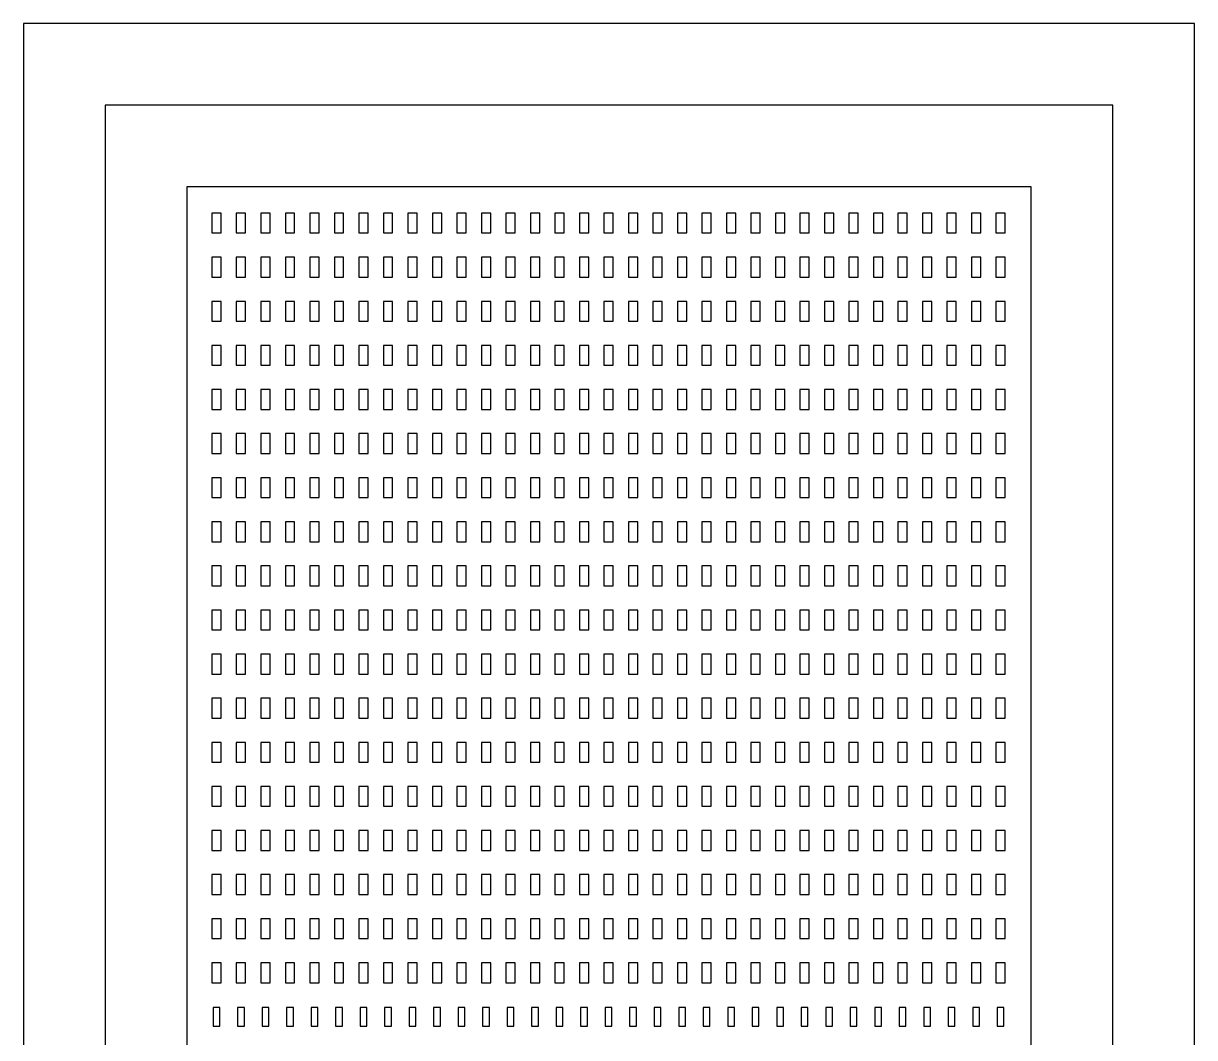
# Model space of a CAD drawing. Extents: x -3500 to 3500, y -1450 to 1450.
# Drawn here: x 709.94 to 731.45, y 292.86 to 311.49 of the extents above; entities that cross this region are included whole.
import ezdxf

# ---------------------------------------------------------------- set-up
doc = ezdxf.new("R2010")
doc.units = 0

msp = doc.modelspace()

# ---------------------------------------------------------------- linework, layer by layer
at = {"layer": 'HBSiProtectLayer'}
msp.add_lwpolyline([(722.379, 280), (729.947, 290), (729.947, 309.987), (711.439, 309.987), (711.439, 290), (719.007, 280)], close=True, dxfattribs=at)
at = {"layer": 'HoleLayer'}
for points in [[(713.57, 307.6377), (713.57, 308.0023), (713.399, 308.0023), (713.399, 307.6377)], [(714.02, 307.6377), (714.02, 308.0023), (713.849, 308.0023), (713.849, 307.6377)], [(714.47, 307.6377), (714.47, 308.0023), (714.299, 308.0023), (714.299, 307.6377)], [(714.92, 307.6377), (714.92, 308.0023), (714.749, 308.0023), (714.749, 307.6377)], [(715.37, 307.6377), (715.37, 308.0023), (715.199, 308.0023), (715.199, 307.6377)], [(715.82, 307.6377), (715.82, 308.0023), (715.649, 308.0023), (715.649, 307.6377)], [(716.27, 307.6377), (716.27, 308.0023), (716.099, 308.0023), (716.099, 307.6377)], [(716.72, 307.6377), (716.72, 308.0023), (716.549, 308.0023), (716.549, 307.6377)], [(717.17, 307.6377), (717.17, 308.0023), (716.999, 308.0023), (716.999, 307.6377)], [(717.62, 307.6377), (717.62, 308.0023), (717.449, 308.0023), (717.449, 307.6377)], [(718.07, 307.6377), (718.07, 308.0023), (717.899, 308.0023), (717.899, 307.6377)], [(718.52, 307.6377), (718.52, 308.0023), (718.349, 308.0023), (718.349, 307.6377)], [(718.97, 307.6377), (718.97, 308.0023), (718.799, 308.0023), (718.799, 307.6377)], [(719.42, 307.6377), (719.42, 308.0023), (719.249, 308.0023), (719.249, 307.6377)], [(719.87, 307.6377), (719.87, 308.0023), (719.699, 308.0023), (719.699, 307.6377)], [(720.32, 307.6377), (720.32, 308.0023), (720.149, 308.0023), (720.149, 307.6377)], [(720.77, 307.6377), (720.77, 308.0023), (720.599, 308.0023), (720.599, 307.6377)], [(721.22, 307.6377), (721.22, 308.0023), (721.049, 308.0023), (721.049, 307.6377)], [(721.67, 307.6377), (721.67, 308.0023), (721.499, 308.0023), (721.499, 307.6377)], [(722.12, 307.6377), (722.12, 308.0023), (721.949, 308.0023), (721.949, 307.6377)], [(722.57, 307.6377), (722.57, 308.0023), (722.399, 308.0023), (722.399, 307.6377)], [(723.02, 307.6377), (723.02, 308.0023), (722.849, 308.0023), (722.849, 307.6377)], [(723.47, 307.6377), (723.47, 308.0023), (723.299, 308.0023), (723.299, 307.6377)], [(723.92, 307.6377), (723.92, 308.0023), (723.749, 308.0023), (723.749, 307.6377)], [(724.37, 307.6377), (724.37, 308.0023), (724.199, 308.0023), (724.199, 307.6377)], [(724.82, 307.6377), (724.82, 308.0023), (724.649, 308.0023), (724.649, 307.6377)], [(725.27, 307.6377), (725.27, 308.0023), (725.099, 308.0023), (725.099, 307.6377)], [(725.72, 307.6377), (725.72, 308.0023), (725.549, 308.0023), (725.549, 307.6377)], [(726.17, 307.6377), (726.17, 308.0023), (725.999, 308.0023), (725.999, 307.6377)], [(726.62, 307.6377), (726.62, 308.0023), (726.449, 308.0023), (726.449, 307.6377)], [(727.07, 307.6377), (727.07, 308.0023), (726.899, 308.0023), (726.899, 307.6377)], [(727.52, 307.6377), (727.52, 308.0023), (727.349, 308.0023), (727.349, 307.6377)], [(727.97, 307.6377), (727.97, 308.0023), (727.799, 308.0023), (727.799, 307.6377)], [(713.57, 306.8277), (713.57, 307.1923), (713.399, 307.1923), (713.399, 306.8277)], [(714.02, 306.8277), (714.02, 307.1923), (713.849, 307.1923), (713.849, 306.8277)], [(714.47, 306.8277), (714.47, 307.1923), (714.299, 307.1923), (714.299, 306.8277)], [(714.92, 306.8277), (714.92, 307.1923), (714.749, 307.1923), (714.749, 306.8277)], [(715.37, 306.8277), (715.37, 307.1923), (715.199, 307.1923), (715.199, 306.8277)], [(715.82, 306.8277), (715.82, 307.1923), (715.649, 307.1923), (715.649, 306.8277)], [(716.27, 306.8277), (716.27, 307.1923), (716.099, 307.1923), (716.099, 306.8277)], [(716.72, 306.8277), (716.72, 307.1923), (716.549, 307.1923), (716.549, 306.8277)], [(717.17, 306.8277), (717.17, 307.1923), (716.999, 307.1923), (716.999, 306.8277)], [(717.62, 306.8277), (717.62, 307.1923), (717.449, 307.1923), (717.449, 306.8277)], [(718.07, 306.8277), (718.07, 307.1923), (717.899, 307.1923), (717.899, 306.8277)], [(718.52, 306.8277), (718.52, 307.1923), (718.349, 307.1923), (718.349, 306.8277)], [(718.97, 306.8277), (718.97, 307.1923), (718.799, 307.1923), (718.799, 306.8277)], [(719.42, 306.8277), (719.42, 307.1923), (719.249, 307.1923), (719.249, 306.8277)], [(719.87, 306.8277), (719.87, 307.1923), (719.699, 307.1923), (719.699, 306.8277)], [(720.32, 306.8277), (720.32, 307.1923), (720.149, 307.1923), (720.149, 306.8277)], [(720.77, 306.8277), (720.77, 307.1923), (720.599, 307.1923), (720.599, 306.8277)], [(721.22, 306.8277), (721.22, 307.1923), (721.049, 307.1923), (721.049, 306.8277)], [(721.67, 306.8277), (721.67, 307.1923), (721.499, 307.1923), (721.499, 306.8277)], [(722.12, 306.8277), (722.12, 307.1923), (721.949, 307.1923), (721.949, 306.8277)], [(722.57, 306.8277), (722.57, 307.1923), (722.399, 307.1923), (722.399, 306.8277)], [(723.02, 306.8277), (723.02, 307.1923), (722.849, 307.1923), (722.849, 306.8277)], [(723.47, 306.8277), (723.47, 307.1923), (723.299, 307.1923), (723.299, 306.8277)], [(723.92, 306.8277), (723.92, 307.1923), (723.749, 307.1923), (723.749, 306.8277)], [(724.37, 306.8277), (724.37, 307.1923), (724.199, 307.1923), (724.199, 306.8277)], [(724.82, 306.8277), (724.82, 307.1923), (724.649, 307.1923), (724.649, 306.8277)], [(725.27, 306.8277), (725.27, 307.1923), (725.099, 307.1923), (725.099, 306.8277)], [(725.72, 306.8277), (725.72, 307.1923), (725.549, 307.1923), (725.549, 306.8277)], [(726.17, 306.8277), (726.17, 307.1923), (725.999, 307.1923), (725.999, 306.8277)], [(726.62, 306.8277), (726.62, 307.1923), (726.449, 307.1923), (726.449, 306.8277)], [(727.07, 306.8277), (727.07, 307.1923), (726.899, 307.1923), (726.899, 306.8277)], [(727.52, 306.8277), (727.52, 307.1923), (727.349, 307.1923), (727.349, 306.8277)], [(727.97, 306.8277), (727.97, 307.1923), (727.799, 307.1923), (727.799, 306.8277)], [(713.57, 306.0177), (713.57, 306.3822), (713.399, 306.3822), (713.399, 306.0177)], [(714.02, 306.0177), (714.02, 306.3822), (713.849, 306.3822), (713.849, 306.0177)], [(714.47, 306.0177), (714.47, 306.3822), (714.299, 306.3822), (714.299, 306.0177)], [(714.92, 306.0177), (714.92, 306.3822), (714.749, 306.3822), (714.749, 306.0177)], [(715.37, 306.0177), (715.37, 306.3822), (715.199, 306.3822), (715.199, 306.0177)], [(715.82, 306.0177), (715.82, 306.3822), (715.649, 306.3822), (715.649, 306.0177)], [(716.27, 306.0177), (716.27, 306.3822), (716.099, 306.3822), (716.099, 306.0177)], [(716.72, 306.0177), (716.72, 306.3822), (716.549, 306.3822), (716.549, 306.0177)], [(717.17, 306.0177), (717.17, 306.3822), (716.999, 306.3822), (716.999, 306.0177)], [(717.62, 306.0177), (717.62, 306.3822), (717.449, 306.3822), (717.449, 306.0177)], [(718.07, 306.0177), (718.07, 306.3822), (717.899, 306.3822), (717.899, 306.0177)], [(718.52, 306.0177), (718.52, 306.3822), (718.349, 306.3822), (718.349, 306.0177)], [(718.97, 306.0177), (718.97, 306.3822), (718.799, 306.3822), (718.799, 306.0177)], [(719.42, 306.0177), (719.42, 306.3822), (719.249, 306.3822), (719.249, 306.0177)], [(719.87, 306.0177), (719.87, 306.3822), (719.699, 306.3822), (719.699, 306.0177)], [(720.32, 306.0177), (720.32, 306.3822), (720.149, 306.3822), (720.149, 306.0177)], [(720.77, 306.0177), (720.77, 306.3822), (720.599, 306.3822), (720.599, 306.0177)], [(721.22, 306.0177), (721.22, 306.3822), (721.049, 306.3822), (721.049, 306.0177)], [(721.67, 306.0177), (721.67, 306.3822), (721.499, 306.3822), (721.499, 306.0177)], [(722.12, 306.0177), (722.12, 306.3822), (721.949, 306.3822), (721.949, 306.0177)], [(722.57, 306.0177), (722.57, 306.3822), (722.399, 306.3822), (722.399, 306.0177)], [(723.02, 306.0177), (723.02, 306.3822), (722.849, 306.3822), (722.849, 306.0177)], [(723.47, 306.0177), (723.47, 306.3822), (723.299, 306.3822), (723.299, 306.0177)], [(723.92, 306.0177), (723.92, 306.3822), (723.749, 306.3822), (723.749, 306.0177)], [(724.37, 306.0177), (724.37, 306.3822), (724.199, 306.3822), (724.199, 306.0177)], [(724.82, 306.0177), (724.82, 306.3822), (724.649, 306.3822), (724.649, 306.0177)], [(725.27, 306.0177), (725.27, 306.3822), (725.099, 306.3822), (725.099, 306.0177)], [(725.72, 306.0177), (725.72, 306.3822), (725.549, 306.3822), (725.549, 306.0177)], [(726.17, 306.0177), (726.17, 306.3822), (725.999, 306.3822), (725.999, 306.0177)], [(726.62, 306.0177), (726.62, 306.3822), (726.449, 306.3822), (726.449, 306.0177)], [(727.07, 306.0177), (727.07, 306.3822), (726.899, 306.3822), (726.899, 306.0177)], [(727.52, 306.0177), (727.52, 306.3822), (727.349, 306.3822), (727.349, 306.0177)], [(727.97, 306.0177), (727.97, 306.3822), (727.799, 306.3822), (727.799, 306.0177)], [(713.57, 305.2077), (713.57, 305.5722), (713.399, 305.5722), (713.399, 305.2077)], [(714.02, 305.2077), (714.02, 305.5722), (713.849, 305.5722), (713.849, 305.2077)], [(714.47, 305.2077), (714.47, 305.5722), (714.299, 305.5722), (714.299, 305.2077)], [(714.92, 305.2077), (714.92, 305.5722), (714.749, 305.5722), (714.749, 305.2077)], [(715.37, 305.2077), (715.37, 305.5722), (715.199, 305.5722), (715.199, 305.2077)], [(715.82, 305.2077), (715.82, 305.5722), (715.649, 305.5722), (715.649, 305.2077)], [(716.27, 305.2077), (716.27, 305.5722), (716.099, 305.5722), (716.099, 305.2077)], [(716.72, 305.2077), (716.72, 305.5722), (716.549, 305.5722), (716.549, 305.2077)], [(717.17, 305.2077), (717.17, 305.5722), (716.999, 305.5722), (716.999, 305.2077)], [(717.62, 305.2077), (717.62, 305.5722), (717.449, 305.5722), (717.449, 305.2077)], [(718.07, 305.2077), (718.07, 305.5722), (717.899, 305.5722), (717.899, 305.2077)], [(718.52, 305.2077), (718.52, 305.5722), (718.349, 305.5722), (718.349, 305.2077)], [(718.97, 305.2077), (718.97, 305.5722), (718.799, 305.5722), (718.799, 305.2077)], [(719.42, 305.2077), (719.42, 305.5722), (719.249, 305.5722), (719.249, 305.2077)], [(719.87, 305.2077), (719.87, 305.5722), (719.699, 305.5722), (719.699, 305.2077)], [(720.32, 305.2077), (720.32, 305.5722), (720.149, 305.5722), (720.149, 305.2077)], [(720.77, 305.2077), (720.77, 305.5722), (720.599, 305.5722), (720.599, 305.2077)], [(721.22, 305.2077), (721.22, 305.5722), (721.049, 305.5722), (721.049, 305.2077)], [(721.67, 305.2077), (721.67, 305.5722), (721.499, 305.5722), (721.499, 305.2077)], [(722.12, 305.2077), (722.12, 305.5722), (721.949, 305.5722), (721.949, 305.2077)], [(722.57, 305.2077), (722.57, 305.5722), (722.399, 305.5722), (722.399, 305.2077)], [(723.02, 305.2077), (723.02, 305.5722), (722.849, 305.5722), (722.849, 305.2077)], [(723.47, 305.2077), (723.47, 305.5722), (723.299, 305.5722), (723.299, 305.2077)], [(723.92, 305.2077), (723.92, 305.5722), (723.749, 305.5722), (723.749, 305.2077)], [(724.37, 305.2077), (724.37, 305.5722), (724.199, 305.5722), (724.199, 305.2077)], [(724.82, 305.2077), (724.82, 305.5722), (724.649, 305.5722), (724.649, 305.2077)], [(725.27, 305.2077), (725.27, 305.5722), (725.099, 305.5722), (725.099, 305.2077)], [(725.72, 305.2077), (725.72, 305.5722), (725.549, 305.5722), (725.549, 305.2077)], [(726.17, 305.2077), (726.17, 305.5722), (725.999, 305.5722), (725.999, 305.2077)], [(726.62, 305.2077), (726.62, 305.5722), (726.449, 305.5722), (726.449, 305.2077)], [(727.07, 305.2077), (727.07, 305.5722), (726.899, 305.5722), (726.899, 305.2077)], [(727.52, 305.2077), (727.52, 305.5722), (727.349, 305.5722), (727.349, 305.2077)], [(727.97, 305.2077), (727.97, 305.5722), (727.799, 305.5722), (727.799, 305.2077)], [(713.57, 304.3977), (713.57, 304.7622), (713.399, 304.7622), (713.399, 304.3977)], [(714.02, 304.3977), (714.02, 304.7622), (713.849, 304.7622), (713.849, 304.3977)], [(714.47, 304.3977), (714.47, 304.7622), (714.299, 304.7622), (714.299, 304.3977)], [(714.92, 304.3977), (714.92, 304.7622), (714.749, 304.7622), (714.749, 304.3977)], [(715.37, 304.3977), (715.37, 304.7622), (715.199, 304.7622), (715.199, 304.3977)], [(715.82, 304.3977), (715.82, 304.7622), (715.649, 304.7622), (715.649, 304.3977)], [(716.27, 304.3977), (716.27, 304.7622), (716.099, 304.7622), (716.099, 304.3977)], [(716.72, 304.3977), (716.72, 304.7622), (716.549, 304.7622), (716.549, 304.3977)], [(717.17, 304.3977), (717.17, 304.7622), (716.999, 304.7622), (716.999, 304.3977)], [(717.62, 304.3977), (717.62, 304.7622), (717.449, 304.7622), (717.449, 304.3977)], [(718.07, 304.3977), (718.07, 304.7622), (717.899, 304.7622), (717.899, 304.3977)], [(718.52, 304.3977), (718.52, 304.7622), (718.349, 304.7622), (718.349, 304.3977)], [(718.97, 304.3977), (718.97, 304.7622), (718.799, 304.7622), (718.799, 304.3977)], [(719.42, 304.3977), (719.42, 304.7622), (719.249, 304.7622), (719.249, 304.3977)], [(719.87, 304.3977), (719.87, 304.7622), (719.699, 304.7622), (719.699, 304.3977)], [(720.32, 304.3977), (720.32, 304.7622), (720.149, 304.7622), (720.149, 304.3977)], [(720.77, 304.3977), (720.77, 304.7622), (720.599, 304.7622), (720.599, 304.3977)], [(721.22, 304.3977), (721.22, 304.7622), (721.049, 304.7622), (721.049, 304.3977)], [(721.67, 304.3977), (721.67, 304.7622), (721.499, 304.7622), (721.499, 304.3977)], [(722.12, 304.3977), (722.12, 304.7622), (721.949, 304.7622), (721.949, 304.3977)], [(722.57, 304.3977), (722.57, 304.7622), (722.399, 304.7622), (722.399, 304.3977)], [(723.02, 304.3977), (723.02, 304.7622), (722.849, 304.7622), (722.849, 304.3977)], [(723.47, 304.3977), (723.47, 304.7622), (723.299, 304.7622), (723.299, 304.3977)], [(723.92, 304.3977), (723.92, 304.7622), (723.749, 304.7622), (723.749, 304.3977)], [(724.37, 304.3977), (724.37, 304.7622), (724.199, 304.7622), (724.199, 304.3977)], [(724.82, 304.3977), (724.82, 304.7622), (724.649, 304.7622), (724.649, 304.3977)], [(725.27, 304.3977), (725.27, 304.7622), (725.099, 304.7622), (725.099, 304.3977)], [(725.72, 304.3977), (725.72, 304.7622), (725.549, 304.7622), (725.549, 304.3977)], [(726.17, 304.3977), (726.17, 304.7622), (725.999, 304.7622), (725.999, 304.3977)], [(726.62, 304.3977), (726.62, 304.7622), (726.449, 304.7622), (726.449, 304.3977)], [(727.07, 304.3977), (727.07, 304.7622), (726.899, 304.7622), (726.899, 304.3977)], [(727.52, 304.3977), (727.52, 304.7622), (727.349, 304.7622), (727.349, 304.3977)], [(727.97, 304.3977), (727.97, 304.7622), (727.799, 304.7622), (727.799, 304.3977)], [(713.57, 303.5877), (713.57, 303.9522), (713.399, 303.9522), (713.399, 303.5877)], [(714.02, 303.5877), (714.02, 303.9522), (713.849, 303.9522), (713.849, 303.5877)], [(714.47, 303.5877), (714.47, 303.9522), (714.299, 303.9522), (714.299, 303.5877)], [(714.92, 303.5877), (714.92, 303.9522), (714.749, 303.9522), (714.749, 303.5877)], [(715.37, 303.5877), (715.37, 303.9522), (715.199, 303.9522), (715.199, 303.5877)], [(715.82, 303.5877), (715.82, 303.9522), (715.649, 303.9522), (715.649, 303.5877)], [(716.27, 303.5877), (716.27, 303.9522), (716.099, 303.9522), (716.099, 303.5877)], [(716.72, 303.5877), (716.72, 303.9522), (716.549, 303.9522), (716.549, 303.5877)], [(717.17, 303.5877), (717.17, 303.9522), (716.999, 303.9522), (716.999, 303.5877)], [(717.62, 303.5877), (717.62, 303.9522), (717.449, 303.9522), (717.449, 303.5877)], [(718.07, 303.5877), (718.07, 303.9522), (717.899, 303.9522), (717.899, 303.5877)], [(718.52, 303.5877), (718.52, 303.9522), (718.349, 303.9522), (718.349, 303.5877)], [(718.97, 303.5877), (718.97, 303.9522), (718.799, 303.9522), (718.799, 303.5877)], [(719.42, 303.5877), (719.42, 303.9522), (719.249, 303.9522), (719.249, 303.5877)], [(719.87, 303.5877), (719.87, 303.9522), (719.699, 303.9522), (719.699, 303.5877)], [(720.32, 303.5877), (720.32, 303.9522), (720.149, 303.9522), (720.149, 303.5877)], [(720.77, 303.5877), (720.77, 303.9522), (720.599, 303.9522), (720.599, 303.5877)], [(721.22, 303.5877), (721.22, 303.9522), (721.049, 303.9522), (721.049, 303.5877)], [(721.67, 303.5877), (721.67, 303.9522), (721.499, 303.9522), (721.499, 303.5877)], [(722.12, 303.5877), (722.12, 303.9522), (721.949, 303.9522), (721.949, 303.5877)], [(722.57, 303.5877), (722.57, 303.9522), (722.399, 303.9522), (722.399, 303.5877)], [(723.02, 303.5877), (723.02, 303.9522), (722.849, 303.9522), (722.849, 303.5877)], [(723.47, 303.5877), (723.47, 303.9522), (723.299, 303.9522), (723.299, 303.5877)], [(723.92, 303.5877), (723.92, 303.9522), (723.749, 303.9522), (723.749, 303.5877)], [(724.37, 303.5877), (724.37, 303.9522), (724.199, 303.9522), (724.199, 303.5877)], [(724.82, 303.5877), (724.82, 303.9522), (724.649, 303.9522), (724.649, 303.5877)], [(725.27, 303.5877), (725.27, 303.9522), (725.099, 303.9522), (725.099, 303.5877)], [(725.72, 303.5877), (725.72, 303.9522), (725.549, 303.9522), (725.549, 303.5877)], [(726.17, 303.5877), (726.17, 303.9522), (725.999, 303.9522), (725.999, 303.5877)], [(726.62, 303.5877), (726.62, 303.9522), (726.449, 303.9522), (726.449, 303.5877)], [(727.07, 303.5877), (727.07, 303.9522), (726.899, 303.9522), (726.899, 303.5877)], [(727.52, 303.5877), (727.52, 303.9522), (727.349, 303.9522), (727.349, 303.5877)], [(727.97, 303.5877), (727.97, 303.9522), (727.799, 303.9522), (727.799, 303.5877)], [(713.57, 302.7777), (713.57, 303.1422), (713.399, 303.1422), (713.399, 302.7777)], [(714.02, 302.7777), (714.02, 303.1422), (713.849, 303.1422), (713.849, 302.7777)], [(714.47, 302.7777), (714.47, 303.1422), (714.299, 303.1422), (714.299, 302.7777)], [(714.92, 302.7777), (714.92, 303.1422), (714.749, 303.1422), (714.749, 302.7777)], [(715.37, 302.7777), (715.37, 303.1422), (715.199, 303.1422), (715.199, 302.7777)], [(715.82, 302.7777), (715.82, 303.1422), (715.649, 303.1422), (715.649, 302.7777)], [(716.27, 302.7777), (716.27, 303.1422), (716.099, 303.1422), (716.099, 302.7777)], [(716.72, 302.7777), (716.72, 303.1422), (716.549, 303.1422), (716.549, 302.7777)], [(717.17, 302.7777), (717.17, 303.1422), (716.999, 303.1422), (716.999, 302.7777)], [(717.62, 302.7777), (717.62, 303.1422), (717.449, 303.1422), (717.449, 302.7777)], [(718.07, 302.7777), (718.07, 303.1422), (717.899, 303.1422), (717.899, 302.7777)], [(718.52, 302.7777), (718.52, 303.1422), (718.349, 303.1422), (718.349, 302.7777)], [(718.97, 302.7777), (718.97, 303.1422), (718.799, 303.1422), (718.799, 302.7777)], [(719.42, 302.7777), (719.42, 303.1422), (719.249, 303.1422), (719.249, 302.7777)], [(719.87, 302.7777), (719.87, 303.1422), (719.699, 303.1422), (719.699, 302.7777)], [(720.32, 302.7777), (720.32, 303.1422), (720.149, 303.1422), (720.149, 302.7777)], [(720.77, 302.7777), (720.77, 303.1422), (720.599, 303.1422), (720.599, 302.7777)], [(721.22, 302.7777), (721.22, 303.1422), (721.049, 303.1422), (721.049, 302.7777)], [(721.67, 302.7777), (721.67, 303.1422), (721.499, 303.1422), (721.499, 302.7777)], [(722.12, 302.7777), (722.12, 303.1422), (721.949, 303.1422), (721.949, 302.7777)], [(722.57, 302.7777), (722.57, 303.1422), (722.399, 303.1422), (722.399, 302.7777)], [(723.02, 302.7777), (723.02, 303.1422), (722.849, 303.1422), (722.849, 302.7777)], [(723.47, 302.7777), (723.47, 303.1422), (723.299, 303.1422), (723.299, 302.7777)], [(723.92, 302.7777), (723.92, 303.1422), (723.749, 303.1422), (723.749, 302.7777)], [(724.37, 302.7777), (724.37, 303.1422), (724.199, 303.1422), (724.199, 302.7777)], [(724.82, 302.7777), (724.82, 303.1422), (724.649, 303.1422), (724.649, 302.7777)], [(725.27, 302.7777), (725.27, 303.1422), (725.099, 303.1422), (725.099, 302.7777)], [(725.72, 302.7777), (725.72, 303.1422), (725.549, 303.1422), (725.549, 302.7777)], [(726.17, 302.7777), (726.17, 303.1422), (725.999, 303.1422), (725.999, 302.7777)], [(726.62, 302.7777), (726.62, 303.1422), (726.449, 303.1422), (726.449, 302.7777)], [(727.07, 302.7777), (727.07, 303.1422), (726.899, 303.1422), (726.899, 302.7777)], [(727.52, 302.7777), (727.52, 303.1422), (727.349, 303.1422), (727.349, 302.7777)], [(727.97, 302.7777), (727.97, 303.1422), (727.799, 303.1422), (727.799, 302.7777)], [(713.57, 301.9677), (713.57, 302.3322), (713.399, 302.3322), (713.399, 301.9677)], [(714.02, 301.9677), (714.02, 302.3322), (713.849, 302.3322), (713.849, 301.9677)], [(714.47, 301.9677), (714.47, 302.3322), (714.299, 302.3322), (714.299, 301.9677)], [(714.92, 301.9677), (714.92, 302.3322), (714.749, 302.3322), (714.749, 301.9677)], [(715.37, 301.9677), (715.37, 302.3322), (715.199, 302.3322), (715.199, 301.9677)], [(715.82, 301.9677), (715.82, 302.3322), (715.649, 302.3322), (715.649, 301.9677)], [(716.27, 301.9677), (716.27, 302.3322), (716.099, 302.3322), (716.099, 301.9677)], [(716.72, 301.9677), (716.72, 302.3322), (716.549, 302.3322), (716.549, 301.9677)], [(717.17, 301.9677), (717.17, 302.3322), (716.999, 302.3322), (716.999, 301.9677)], [(717.62, 301.9677), (717.62, 302.3322), (717.449, 302.3322), (717.449, 301.9677)], [(718.07, 301.9677), (718.07, 302.3322), (717.899, 302.3322), (717.899, 301.9677)], [(718.52, 301.9677), (718.52, 302.3322), (718.349, 302.3322), (718.349, 301.9677)], [(718.97, 301.9677), (718.97, 302.3322), (718.799, 302.3322), (718.799, 301.9677)], [(719.42, 301.9677), (719.42, 302.3322), (719.249, 302.3322), (719.249, 301.9677)], [(719.87, 301.9677), (719.87, 302.3322), (719.699, 302.3322), (719.699, 301.9677)], [(720.32, 301.9677), (720.32, 302.3322), (720.149, 302.3322), (720.149, 301.9677)], [(720.77, 301.9677), (720.77, 302.3322), (720.599, 302.3322), (720.599, 301.9677)], [(721.22, 301.9677), (721.22, 302.3322), (721.049, 302.3322), (721.049, 301.9677)], [(721.67, 301.9677), (721.67, 302.3322), (721.499, 302.3322), (721.499, 301.9677)], [(722.12, 301.9677), (722.12, 302.3322), (721.949, 302.3322), (721.949, 301.9677)], [(722.57, 301.9677), (722.57, 302.3322), (722.399, 302.3322), (722.399, 301.9677)], [(723.02, 301.9677), (723.02, 302.3322), (722.849, 302.3322), (722.849, 301.9677)], [(723.47, 301.9677), (723.47, 302.3322), (723.299, 302.3322), (723.299, 301.9677)], [(723.92, 301.9677), (723.92, 302.3322), (723.749, 302.3322), (723.749, 301.9677)], [(724.37, 301.9677), (724.37, 302.3322), (724.199, 302.3322), (724.199, 301.9677)], [(724.82, 301.9677), (724.82, 302.3322), (724.649, 302.3322), (724.649, 301.9677)], [(725.27, 301.9677), (725.27, 302.3322), (725.099, 302.3322), (725.099, 301.9677)], [(725.72, 301.9677), (725.72, 302.3322), (725.549, 302.3322), (725.549, 301.9677)], [(726.17, 301.9677), (726.17, 302.3322), (725.999, 302.3322), (725.999, 301.9677)], [(726.62, 301.9677), (726.62, 302.3322), (726.449, 302.3322), (726.449, 301.9677)], [(727.07, 301.9677), (727.07, 302.3322), (726.899, 302.3322), (726.899, 301.9677)], [(727.52, 301.9677), (727.52, 302.3322), (727.349, 302.3322), (727.349, 301.9677)], [(727.97, 301.9677), (727.97, 302.3322), (727.799, 302.3322), (727.799, 301.9677)], [(713.57, 301.1577), (713.57, 301.5222), (713.399, 301.5222), (713.399, 301.1577)], [(714.02, 301.1577), (714.02, 301.5222), (713.849, 301.5222), (713.849, 301.1577)], [(714.47, 301.1577), (714.47, 301.5222), (714.299, 301.5222), (714.299, 301.1577)], [(714.92, 301.1577), (714.92, 301.5222), (714.749, 301.5222), (714.749, 301.1577)], [(715.37, 301.1577), (715.37, 301.5222), (715.199, 301.5222), (715.199, 301.1577)], [(715.82, 301.1577), (715.82, 301.5222), (715.649, 301.5222), (715.649, 301.1577)], [(716.27, 301.1577), (716.27, 301.5222), (716.099, 301.5222), (716.099, 301.1577)], [(716.72, 301.1577), (716.72, 301.5222), (716.549, 301.5222), (716.549, 301.1577)], [(717.17, 301.1577), (717.17, 301.5222), (716.999, 301.5222), (716.999, 301.1577)], [(717.62, 301.1577), (717.62, 301.5222), (717.449, 301.5222), (717.449, 301.1577)], [(718.07, 301.1577), (718.07, 301.5222), (717.899, 301.5222), (717.899, 301.1577)], [(718.52, 301.1577), (718.52, 301.5222), (718.349, 301.5222), (718.349, 301.1577)], [(718.97, 301.1577), (718.97, 301.5222), (718.799, 301.5222), (718.799, 301.1577)], [(719.42, 301.1577), (719.42, 301.5222), (719.249, 301.5222), (719.249, 301.1577)], [(719.87, 301.1577), (719.87, 301.5222), (719.699, 301.5222), (719.699, 301.1577)], [(720.32, 301.1577), (720.32, 301.5222), (720.149, 301.5222), (720.149, 301.1577)], [(720.77, 301.1577), (720.77, 301.5222), (720.599, 301.5222), (720.599, 301.1577)], [(721.22, 301.1577), (721.22, 301.5222), (721.049, 301.5222), (721.049, 301.1577)], [(721.67, 301.1577), (721.67, 301.5222), (721.499, 301.5222), (721.499, 301.1577)], [(722.12, 301.1577), (722.12, 301.5222), (721.949, 301.5222), (721.949, 301.1577)], [(722.57, 301.1577), (722.57, 301.5222), (722.399, 301.5222), (722.399, 301.1577)], [(723.02, 301.1577), (723.02, 301.5222), (722.849, 301.5222), (722.849, 301.1577)], [(723.47, 301.1577), (723.47, 301.5222), (723.299, 301.5222), (723.299, 301.1577)], [(723.92, 301.1577), (723.92, 301.5222), (723.749, 301.5222), (723.749, 301.1577)], [(724.37, 301.1577), (724.37, 301.5222), (724.199, 301.5222), (724.199, 301.1577)], [(724.82, 301.1577), (724.82, 301.5222), (724.649, 301.5222), (724.649, 301.1577)], [(725.27, 301.1577), (725.27, 301.5222), (725.099, 301.5222), (725.099, 301.1577)], [(725.72, 301.1577), (725.72, 301.5222), (725.549, 301.5222), (725.549, 301.1577)], [(726.17, 301.1577), (726.17, 301.5222), (725.999, 301.5222), (725.999, 301.1577)], [(726.62, 301.1577), (726.62, 301.5222), (726.449, 301.5222), (726.449, 301.1577)], [(727.07, 301.1577), (727.07, 301.5222), (726.899, 301.5222), (726.899, 301.1577)], [(727.52, 301.1577), (727.52, 301.5222), (727.349, 301.5222), (727.349, 301.1577)], [(727.97, 301.1577), (727.97, 301.5222), (727.799, 301.5222), (727.799, 301.1577)], [(713.57, 300.3477), (713.57, 300.7122), (713.399, 300.7122), (713.399, 300.3477)], [(714.02, 300.3477), (714.02, 300.7122), (713.849, 300.7122), (713.849, 300.3477)], [(714.47, 300.3477), (714.47, 300.7122), (714.299, 300.7122), (714.299, 300.3477)], [(714.92, 300.3477), (714.92, 300.7122), (714.749, 300.7122), (714.749, 300.3477)], [(715.37, 300.3477), (715.37, 300.7122), (715.199, 300.7122), (715.199, 300.3477)], [(715.82, 300.3477), (715.82, 300.7122), (715.649, 300.7122), (715.649, 300.3477)], [(716.27, 300.3477), (716.27, 300.7122), (716.099, 300.7122), (716.099, 300.3477)], [(716.72, 300.3477), (716.72, 300.7122), (716.549, 300.7122), (716.549, 300.3477)], [(717.17, 300.3477), (717.17, 300.7122), (716.999, 300.7122), (716.999, 300.3477)], [(717.62, 300.3477), (717.62, 300.7122), (717.449, 300.7122), (717.449, 300.3477)], [(718.07, 300.3477), (718.07, 300.7122), (717.899, 300.7122), (717.899, 300.3477)], [(718.52, 300.3477), (718.52, 300.7122), (718.349, 300.7122), (718.349, 300.3477)], [(718.97, 300.3477), (718.97, 300.7122), (718.799, 300.7122), (718.799, 300.3477)], [(719.42, 300.3477), (719.42, 300.7122), (719.249, 300.7122), (719.249, 300.3477)], [(719.87, 300.3477), (719.87, 300.7122), (719.699, 300.7122), (719.699, 300.3477)], [(720.32, 300.3477), (720.32, 300.7122), (720.149, 300.7122), (720.149, 300.3477)], [(720.77, 300.3477), (720.77, 300.7122), (720.599, 300.7122), (720.599, 300.3477)], [(721.22, 300.3477), (721.22, 300.7122), (721.049, 300.7122), (721.049, 300.3477)], [(721.67, 300.3477), (721.67, 300.7122), (721.499, 300.7122), (721.499, 300.3477)], [(722.12, 300.3477), (722.12, 300.7122), (721.949, 300.7122), (721.949, 300.3477)], [(722.57, 300.3477), (722.57, 300.7122), (722.399, 300.7122), (722.399, 300.3477)], [(723.02, 300.3477), (723.02, 300.7122), (722.849, 300.7122), (722.849, 300.3477)], [(723.47, 300.3477), (723.47, 300.7122), (723.299, 300.7122), (723.299, 300.3477)], [(723.92, 300.3477), (723.92, 300.7122), (723.749, 300.7122), (723.749, 300.3477)], [(724.37, 300.3477), (724.37, 300.7122), (724.199, 300.7122), (724.199, 300.3477)], [(724.82, 300.3477), (724.82, 300.7122), (724.649, 300.7122), (724.649, 300.3477)], [(725.27, 300.3477), (725.27, 300.7122), (725.099, 300.7122), (725.099, 300.3477)], [(725.72, 300.3477), (725.72, 300.7122), (725.549, 300.7122), (725.549, 300.3477)], [(726.17, 300.3477), (726.17, 300.7122), (725.999, 300.7122), (725.999, 300.3477)], [(726.62, 300.3477), (726.62, 300.7122), (726.449, 300.7122), (726.449, 300.3477)], [(727.07, 300.3477), (727.07, 300.7122), (726.899, 300.7122), (726.899, 300.3477)], [(727.52, 300.3477), (727.52, 300.7122), (727.349, 300.7122), (727.349, 300.3477)], [(727.97, 300.3477), (727.97, 300.7122), (727.799, 300.7122), (727.799, 300.3477)], [(713.57, 299.5377), (713.57, 299.9022), (713.399, 299.9022), (713.399, 299.5377)], [(714.02, 299.5377), (714.02, 299.9022), (713.849, 299.9022), (713.849, 299.5377)], [(714.47, 299.5377), (714.47, 299.9022), (714.299, 299.9022), (714.299, 299.5377)], [(714.92, 299.5377), (714.92, 299.9022), (714.749, 299.9022), (714.749, 299.5377)], [(715.37, 299.5377), (715.37, 299.9022), (715.199, 299.9022), (715.199, 299.5377)], [(715.82, 299.5377), (715.82, 299.9022), (715.649, 299.9022), (715.649, 299.5377)], [(716.27, 299.5377), (716.27, 299.9022), (716.099, 299.9022), (716.099, 299.5377)], [(716.72, 299.5377), (716.72, 299.9022), (716.549, 299.9022), (716.549, 299.5377)], [(717.17, 299.5377), (717.17, 299.9022), (716.999, 299.9022), (716.999, 299.5377)], [(717.62, 299.5377), (717.62, 299.9022), (717.449, 299.9022), (717.449, 299.5377)], [(718.07, 299.5377), (718.07, 299.9022), (717.899, 299.9022), (717.899, 299.5377)], [(718.52, 299.5377), (718.52, 299.9022), (718.349, 299.9022), (718.349, 299.5377)], [(718.97, 299.5377), (718.97, 299.9022), (718.799, 299.9022), (718.799, 299.5377)], [(719.42, 299.5377), (719.42, 299.9022), (719.249, 299.9022), (719.249, 299.5377)], [(719.87, 299.5377), (719.87, 299.9022), (719.699, 299.9022), (719.699, 299.5377)], [(720.32, 299.5377), (720.32, 299.9022), (720.149, 299.9022), (720.149, 299.5377)], [(720.77, 299.5377), (720.77, 299.9022), (720.599, 299.9022), (720.599, 299.5377)], [(721.22, 299.5377), (721.22, 299.9022), (721.049, 299.9022), (721.049, 299.5377)], [(721.67, 299.5377), (721.67, 299.9022), (721.499, 299.9022), (721.499, 299.5377)], [(722.12, 299.5377), (722.12, 299.9022), (721.949, 299.9022), (721.949, 299.5377)], [(722.57, 299.5377), (722.57, 299.9022), (722.399, 299.9022), (722.399, 299.5377)], [(723.02, 299.5377), (723.02, 299.9022), (722.849, 299.9022), (722.849, 299.5377)], [(723.47, 299.5377), (723.47, 299.9022), (723.299, 299.9022), (723.299, 299.5377)], [(723.92, 299.5377), (723.92, 299.9022), (723.749, 299.9022), (723.749, 299.5377)], [(724.37, 299.5377), (724.37, 299.9022), (724.199, 299.9022), (724.199, 299.5377)], [(724.82, 299.5377), (724.82, 299.9022), (724.649, 299.9022), (724.649, 299.5377)], [(725.27, 299.5377), (725.27, 299.9022), (725.099, 299.9022), (725.099, 299.5377)], [(725.72, 299.5377), (725.72, 299.9022), (725.549, 299.9022), (725.549, 299.5377)], [(726.17, 299.5377), (726.17, 299.9022), (725.999, 299.9022), (725.999, 299.5377)], [(726.62, 299.5377), (726.62, 299.9022), (726.449, 299.9022), (726.449, 299.5377)], [(727.07, 299.5377), (727.07, 299.9022), (726.899, 299.9022), (726.899, 299.5377)], [(727.52, 299.5377), (727.52, 299.9022), (727.349, 299.9022), (727.349, 299.5377)], [(727.97, 299.5377), (727.97, 299.9022), (727.799, 299.9022), (727.799, 299.5377)], [(713.57, 298.7277), (713.57, 299.0922), (713.399, 299.0922), (713.399, 298.7277)], [(714.02, 298.7277), (714.02, 299.0922), (713.849, 299.0922), (713.849, 298.7277)], [(714.47, 298.7277), (714.47, 299.0922), (714.299, 299.0922), (714.299, 298.7277)], [(714.92, 298.7277), (714.92, 299.0922), (714.749, 299.0922), (714.749, 298.7277)], [(715.37, 298.7277), (715.37, 299.0922), (715.199, 299.0922), (715.199, 298.7277)], [(715.82, 298.7277), (715.82, 299.0922), (715.649, 299.0922), (715.649, 298.7277)], [(716.27, 298.7277), (716.27, 299.0922), (716.099, 299.0922), (716.099, 298.7277)], [(716.72, 298.7277), (716.72, 299.0922), (716.549, 299.0922), (716.549, 298.7277)], [(717.17, 298.7277), (717.17, 299.0922), (716.999, 299.0922), (716.999, 298.7277)], [(717.62, 298.7277), (717.62, 299.0922), (717.449, 299.0922), (717.449, 298.7277)], [(718.07, 298.7277), (718.07, 299.0922), (717.899, 299.0922), (717.899, 298.7277)], [(718.52, 298.7277), (718.52, 299.0922), (718.349, 299.0922), (718.349, 298.7277)], [(718.97, 298.7277), (718.97, 299.0922), (718.799, 299.0922), (718.799, 298.7277)], [(719.42, 298.7277), (719.42, 299.0922), (719.249, 299.0922), (719.249, 298.7277)], [(719.87, 298.7277), (719.87, 299.0922), (719.699, 299.0922), (719.699, 298.7277)], [(720.32, 298.7277), (720.32, 299.0922), (720.149, 299.0922), (720.149, 298.7277)], [(720.77, 298.7277), (720.77, 299.0922), (720.599, 299.0922), (720.599, 298.7277)], [(721.22, 298.7277), (721.22, 299.0922), (721.049, 299.0922), (721.049, 298.7277)], [(721.67, 298.7277), (721.67, 299.0922), (721.499, 299.0922), (721.499, 298.7277)], [(722.12, 298.7277), (722.12, 299.0922), (721.949, 299.0922), (721.949, 298.7277)], [(722.57, 298.7277), (722.57, 299.0922), (722.399, 299.0922), (722.399, 298.7277)], [(723.02, 298.7277), (723.02, 299.0922), (722.849, 299.0922), (722.849, 298.7277)], [(723.47, 298.7277), (723.47, 299.0922), (723.299, 299.0922), (723.299, 298.7277)], [(723.92, 298.7277), (723.92, 299.0922), (723.749, 299.0922), (723.749, 298.7277)], [(724.37, 298.7277), (724.37, 299.0922), (724.199, 299.0922), (724.199, 298.7277)], [(724.82, 298.7277), (724.82, 299.0922), (724.649, 299.0922), (724.649, 298.7277)], [(725.27, 298.7277), (725.27, 299.0922), (725.099, 299.0922), (725.099, 298.7277)], [(725.72, 298.7277), (725.72, 299.0922), (725.549, 299.0922), (725.549, 298.7277)], [(726.17, 298.7277), (726.17, 299.0922), (725.999, 299.0922), (725.999, 298.7277)], [(726.62, 298.7277), (726.62, 299.0922), (726.449, 299.0922), (726.449, 298.7277)], [(727.07, 298.7277), (727.07, 299.0922), (726.899, 299.0922), (726.899, 298.7277)], [(727.52, 298.7277), (727.52, 299.0922), (727.349, 299.0922), (727.349, 298.7277)], [(727.97, 298.7277), (727.97, 299.0922), (727.799, 299.0922), (727.799, 298.7277)], [(713.57, 297.9177), (713.57, 298.2822), (713.399, 298.2822), (713.399, 297.9177)], [(714.02, 297.9177), (714.02, 298.2822), (713.849, 298.2822), (713.849, 297.9177)], [(714.47, 297.9177), (714.47, 298.2822), (714.299, 298.2822), (714.299, 297.9177)], [(714.92, 297.9177), (714.92, 298.2822), (714.749, 298.2822), (714.749, 297.9177)], [(715.37, 297.9177), (715.37, 298.2822), (715.199, 298.2822), (715.199, 297.9177)], [(715.82, 297.9177), (715.82, 298.2822), (715.649, 298.2822), (715.649, 297.9177)], [(716.27, 297.9177), (716.27, 298.2822), (716.099, 298.2822), (716.099, 297.9177)], [(716.72, 297.9177), (716.72, 298.2822), (716.549, 298.2822), (716.549, 297.9177)], [(717.17, 297.9177), (717.17, 298.2822), (716.999, 298.2822), (716.999, 297.9177)], [(717.62, 297.9177), (717.62, 298.2822), (717.449, 298.2822), (717.449, 297.9177)], [(718.07, 297.9177), (718.07, 298.2822), (717.899, 298.2822), (717.899, 297.9177)], [(718.52, 297.9177), (718.52, 298.2822), (718.349, 298.2822), (718.349, 297.9177)], [(718.97, 297.9177), (718.97, 298.2822), (718.799, 298.2822), (718.799, 297.9177)], [(719.42, 297.9177), (719.42, 298.2822), (719.249, 298.2822), (719.249, 297.9177)], [(719.87, 297.9177), (719.87, 298.2822), (719.699, 298.2822), (719.699, 297.9177)], [(720.32, 297.9177), (720.32, 298.2822), (720.149, 298.2822), (720.149, 297.9177)], [(720.77, 297.9177), (720.77, 298.2822), (720.599, 298.2822), (720.599, 297.9177)], [(721.22, 297.9177), (721.22, 298.2822), (721.049, 298.2822), (721.049, 297.9177)], [(721.67, 297.9177), (721.67, 298.2822), (721.499, 298.2822), (721.499, 297.9177)], [(722.12, 297.9177), (722.12, 298.2822), (721.949, 298.2822), (721.949, 297.9177)], [(722.57, 297.9177), (722.57, 298.2822), (722.399, 298.2822), (722.399, 297.9177)], [(723.02, 297.9177), (723.02, 298.2822), (722.849, 298.2822), (722.849, 297.9177)], [(723.47, 297.9177), (723.47, 298.2822), (723.299, 298.2822), (723.299, 297.9177)], [(723.92, 297.9177), (723.92, 298.2822), (723.749, 298.2822), (723.749, 297.9177)], [(724.37, 297.9177), (724.37, 298.2822), (724.199, 298.2822), (724.199, 297.9177)], [(724.82, 297.9177), (724.82, 298.2822), (724.649, 298.2822), (724.649, 297.9177)], [(725.27, 297.9177), (725.27, 298.2822), (725.099, 298.2822), (725.099, 297.9177)], [(725.72, 297.9177), (725.72, 298.2822), (725.549, 298.2822), (725.549, 297.9177)], [(726.17, 297.9177), (726.17, 298.2822), (725.999, 298.2822), (725.999, 297.9177)], [(726.62, 297.9177), (726.62, 298.2822), (726.449, 298.2822), (726.449, 297.9177)], [(727.07, 297.9177), (727.07, 298.2822), (726.899, 298.2822), (726.899, 297.9177)], [(727.52, 297.9177), (727.52, 298.2822), (727.349, 298.2822), (727.349, 297.9177)], [(727.97, 297.9177), (727.97, 298.2822), (727.799, 298.2822), (727.799, 297.9177)], [(713.57, 297.1077), (713.57, 297.4722), (713.399, 297.4722), (713.399, 297.1077)], [(714.02, 297.1077), (714.02, 297.4722), (713.849, 297.4722), (713.849, 297.1077)], [(714.47, 297.1077), (714.47, 297.4722), (714.299, 297.4722), (714.299, 297.1077)], [(714.92, 297.1077), (714.92, 297.4722), (714.749, 297.4722), (714.749, 297.1077)], [(715.37, 297.1077), (715.37, 297.4722), (715.199, 297.4722), (715.199, 297.1077)], [(715.82, 297.1077), (715.82, 297.4722), (715.649, 297.4722), (715.649, 297.1077)], [(716.27, 297.1077), (716.27, 297.4722), (716.099, 297.4722), (716.099, 297.1077)], [(716.72, 297.1077), (716.72, 297.4722), (716.549, 297.4722), (716.549, 297.1077)], [(717.17, 297.1077), (717.17, 297.4722), (716.999, 297.4722), (716.999, 297.1077)], [(717.62, 297.1077), (717.62, 297.4722), (717.449, 297.4722), (717.449, 297.1077)], [(718.07, 297.1077), (718.07, 297.4722), (717.899, 297.4722), (717.899, 297.1077)], [(718.52, 297.1077), (718.52, 297.4722), (718.349, 297.4722), (718.349, 297.1077)], [(718.97, 297.1077), (718.97, 297.4722), (718.799, 297.4722), (718.799, 297.1077)], [(719.42, 297.1077), (719.42, 297.4722), (719.249, 297.4722), (719.249, 297.1077)], [(719.87, 297.1077), (719.87, 297.4722), (719.699, 297.4722), (719.699, 297.1077)], [(720.32, 297.1077), (720.32, 297.4722), (720.149, 297.4722), (720.149, 297.1077)], [(720.77, 297.1077), (720.77, 297.4722), (720.599, 297.4722), (720.599, 297.1077)], [(721.22, 297.1077), (721.22, 297.4722), (721.049, 297.4722), (721.049, 297.1077)], [(721.67, 297.1077), (721.67, 297.4722), (721.499, 297.4722), (721.499, 297.1077)], [(722.12, 297.1077), (722.12, 297.4722), (721.949, 297.4722), (721.949, 297.1077)], [(722.57, 297.1077), (722.57, 297.4722), (722.399, 297.4722), (722.399, 297.1077)], [(723.02, 297.1077), (723.02, 297.4722), (722.849, 297.4722), (722.849, 297.1077)], [(723.47, 297.1077), (723.47, 297.4722), (723.299, 297.4722), (723.299, 297.1077)], [(723.92, 297.1077), (723.92, 297.4722), (723.749, 297.4722), (723.749, 297.1077)], [(724.37, 297.1077), (724.37, 297.4722), (724.199, 297.4722), (724.199, 297.1077)], [(724.82, 297.1077), (724.82, 297.4722), (724.649, 297.4722), (724.649, 297.1077)], [(725.27, 297.1077), (725.27, 297.4722), (725.099, 297.4722), (725.099, 297.1077)], [(725.72, 297.1077), (725.72, 297.4722), (725.549, 297.4722), (725.549, 297.1077)], [(726.17, 297.1077), (726.17, 297.4722), (725.999, 297.4722), (725.999, 297.1077)], [(726.62, 297.1077), (726.62, 297.4722), (726.449, 297.4722), (726.449, 297.1077)], [(727.07, 297.1077), (727.07, 297.4722), (726.899, 297.4722), (726.899, 297.1077)], [(727.52, 297.1077), (727.52, 297.4722), (727.349, 297.4722), (727.349, 297.1077)], [(727.97, 297.1077), (727.97, 297.4722), (727.799, 297.4722), (727.799, 297.1077)], [(713.57, 296.2978), (713.57, 296.6623), (713.399, 296.6623), (713.399, 296.2978)], [(714.02, 296.2978), (714.02, 296.6623), (713.849, 296.6623), (713.849, 296.2978)], [(714.47, 296.2978), (714.47, 296.6623), (714.299, 296.6623), (714.299, 296.2978)], [(714.92, 296.2978), (714.92, 296.6623), (714.749, 296.6623), (714.749, 296.2978)], [(715.37, 296.2978), (715.37, 296.6623), (715.199, 296.6623), (715.199, 296.2978)], [(715.82, 296.2978), (715.82, 296.6623), (715.649, 296.6623), (715.649, 296.2978)], [(716.27, 296.2978), (716.27, 296.6623), (716.099, 296.6623), (716.099, 296.2978)], [(716.72, 296.2978), (716.72, 296.6623), (716.549, 296.6623), (716.549, 296.2978)], [(717.17, 296.2978), (717.17, 296.6623), (716.999, 296.6623), (716.999, 296.2978)], [(717.62, 296.2978), (717.62, 296.6623), (717.449, 296.6623), (717.449, 296.2978)], [(718.07, 296.2978), (718.07, 296.6623), (717.899, 296.6623), (717.899, 296.2978)], [(718.52, 296.2978), (718.52, 296.6623), (718.349, 296.6623), (718.349, 296.2978)], [(718.97, 296.2978), (718.97, 296.6623), (718.799, 296.6623), (718.799, 296.2978)], [(719.42, 296.2978), (719.42, 296.6623), (719.249, 296.6623), (719.249, 296.2978)], [(719.87, 296.2978), (719.87, 296.6623), (719.699, 296.6623), (719.699, 296.2978)], [(720.32, 296.2978), (720.32, 296.6623), (720.149, 296.6623), (720.149, 296.2978)], [(720.77, 296.2978), (720.77, 296.6623), (720.599, 296.6623), (720.599, 296.2978)], [(721.22, 296.2978), (721.22, 296.6623), (721.049, 296.6623), (721.049, 296.2978)], [(721.67, 296.2978), (721.67, 296.6623), (721.499, 296.6623), (721.499, 296.2978)], [(722.12, 296.2978), (722.12, 296.6623), (721.949, 296.6623), (721.949, 296.2978)], [(722.57, 296.2978), (722.57, 296.6623), (722.399, 296.6623), (722.399, 296.2978)], [(723.02, 296.2978), (723.02, 296.6623), (722.849, 296.6623), (722.849, 296.2978)], [(723.47, 296.2978), (723.47, 296.6623), (723.299, 296.6623), (723.299, 296.2978)], [(723.92, 296.2978), (723.92, 296.6623), (723.749, 296.6623), (723.749, 296.2978)], [(724.37, 296.2978), (724.37, 296.6623), (724.199, 296.6623), (724.199, 296.2978)], [(724.82, 296.2978), (724.82, 296.6623), (724.649, 296.6623), (724.649, 296.2978)], [(725.27, 296.2978), (725.27, 296.6623), (725.099, 296.6623), (725.099, 296.2978)], [(725.72, 296.2978), (725.72, 296.6623), (725.549, 296.6623), (725.549, 296.2978)], [(726.17, 296.2978), (726.17, 296.6623), (725.999, 296.6623), (725.999, 296.2978)], [(726.62, 296.2978), (726.62, 296.6623), (726.449, 296.6623), (726.449, 296.2978)], [(727.07, 296.2978), (727.07, 296.6623), (726.899, 296.6623), (726.899, 296.2978)], [(727.52, 296.2978), (727.52, 296.6623), (727.349, 296.6623), (727.349, 296.2978)], [(727.97, 296.2978), (727.97, 296.6623), (727.799, 296.6623), (727.799, 296.2978)], [(713.57, 295.4878), (713.57, 295.8523), (713.399, 295.8523), (713.399, 295.4878)], [(714.02, 295.4878), (714.02, 295.8523), (713.849, 295.8523), (713.849, 295.4878)], [(714.47, 295.4878), (714.47, 295.8523), (714.299, 295.8523), (714.299, 295.4878)], [(714.92, 295.4878), (714.92, 295.8523), (714.749, 295.8523), (714.749, 295.4878)], [(715.37, 295.4878), (715.37, 295.8523), (715.199, 295.8523), (715.199, 295.4878)], [(715.82, 295.4878), (715.82, 295.8523), (715.649, 295.8523), (715.649, 295.4878)], [(716.27, 295.4878), (716.27, 295.8523), (716.099, 295.8523), (716.099, 295.4878)], [(716.72, 295.4878), (716.72, 295.8523), (716.549, 295.8523), (716.549, 295.4878)], [(717.17, 295.4878), (717.17, 295.8523), (716.999, 295.8523), (716.999, 295.4878)], [(717.62, 295.4878), (717.62, 295.8523), (717.449, 295.8523), (717.449, 295.4878)], [(718.07, 295.4878), (718.07, 295.8523), (717.899, 295.8523), (717.899, 295.4878)], [(718.52, 295.4878), (718.52, 295.8523), (718.349, 295.8523), (718.349, 295.4878)], [(718.97, 295.4878), (718.97, 295.8523), (718.799, 295.8523), (718.799, 295.4878)], [(719.42, 295.4878), (719.42, 295.8523), (719.249, 295.8523), (719.249, 295.4878)], [(719.87, 295.4878), (719.87, 295.8523), (719.699, 295.8523), (719.699, 295.4878)], [(720.32, 295.4878), (720.32, 295.8523), (720.149, 295.8523), (720.149, 295.4878)], [(720.77, 295.4878), (720.77, 295.8523), (720.599, 295.8523), (720.599, 295.4878)], [(721.22, 295.4878), (721.22, 295.8523), (721.049, 295.8523), (721.049, 295.4878)], [(721.67, 295.4878), (721.67, 295.8523), (721.499, 295.8523), (721.499, 295.4878)], [(722.12, 295.4878), (722.12, 295.8523), (721.949, 295.8523), (721.949, 295.4878)], [(722.57, 295.4878), (722.57, 295.8523), (722.399, 295.8523), (722.399, 295.4878)], [(723.02, 295.4878), (723.02, 295.8523), (722.849, 295.8523), (722.849, 295.4878)], [(723.47, 295.4878), (723.47, 295.8523), (723.299, 295.8523), (723.299, 295.4878)], [(723.92, 295.4878), (723.92, 295.8523), (723.749, 295.8523), (723.749, 295.4878)], [(724.37, 295.4878), (724.37, 295.8523), (724.199, 295.8523), (724.199, 295.4878)], [(724.82, 295.4878), (724.82, 295.8523), (724.649, 295.8523), (724.649, 295.4878)], [(725.27, 295.4878), (725.27, 295.8523), (725.099, 295.8523), (725.099, 295.4878)], [(725.72, 295.4878), (725.72, 295.8523), (725.549, 295.8523), (725.549, 295.4878)], [(726.17, 295.4878), (726.17, 295.8523), (725.999, 295.8523), (725.999, 295.4878)], [(726.62, 295.4878), (726.62, 295.8523), (726.449, 295.8523), (726.449, 295.4878)], [(727.07, 295.4878), (727.07, 295.8523), (726.899, 295.8523), (726.899, 295.4878)], [(727.52, 295.4878), (727.52, 295.8523), (727.349, 295.8523), (727.349, 295.4878)], [(727.97, 295.4878), (727.97, 295.8523), (727.799, 295.8523), (727.799, 295.4878)], [(713.57, 294.6778), (713.57, 295.0423), (713.399, 295.0423), (713.399, 294.6778)], [(714.02, 294.6778), (714.02, 295.0423), (713.849, 295.0423), (713.849, 294.6778)], [(714.47, 294.6778), (714.47, 295.0423), (714.299, 295.0423), (714.299, 294.6778)], [(714.92, 294.6778), (714.92, 295.0423), (714.749, 295.0423), (714.749, 294.6778)], [(715.37, 294.6778), (715.37, 295.0423), (715.199, 295.0423), (715.199, 294.6778)], [(715.82, 294.6778), (715.82, 295.0423), (715.649, 295.0423), (715.649, 294.6778)], [(716.27, 294.6778), (716.27, 295.0423), (716.099, 295.0423), (716.099, 294.6778)], [(716.72, 294.6778), (716.72, 295.0423), (716.549, 295.0423), (716.549, 294.6778)], [(717.17, 294.6778), (717.17, 295.0423), (716.999, 295.0423), (716.999, 294.6778)], [(717.62, 294.6778), (717.62, 295.0423), (717.449, 295.0423), (717.449, 294.6778)], [(718.07, 294.6778), (718.07, 295.0423), (717.899, 295.0423), (717.899, 294.6778)], [(718.52, 294.6778), (718.52, 295.0423), (718.349, 295.0423), (718.349, 294.6778)], [(718.97, 294.6778), (718.97, 295.0423), (718.799, 295.0423), (718.799, 294.6778)], [(719.42, 294.6778), (719.42, 295.0423), (719.249, 295.0423), (719.249, 294.6778)], [(719.87, 294.6778), (719.87, 295.0423), (719.699, 295.0423), (719.699, 294.6778)], [(720.32, 294.6778), (720.32, 295.0423), (720.149, 295.0423), (720.149, 294.6778)], [(720.77, 294.6778), (720.77, 295.0423), (720.599, 295.0423), (720.599, 294.6778)], [(721.22, 294.6778), (721.22, 295.0423), (721.049, 295.0423), (721.049, 294.6778)], [(721.67, 294.6778), (721.67, 295.0423), (721.499, 295.0423), (721.499, 294.6778)], [(722.12, 294.6778), (722.12, 295.0423), (721.949, 295.0423), (721.949, 294.6778)], [(722.57, 294.6778), (722.57, 295.0423), (722.399, 295.0423), (722.399, 294.6778)], [(723.02, 294.6778), (723.02, 295.0423), (722.849, 295.0423), (722.849, 294.6778)], [(723.47, 294.6778), (723.47, 295.0423), (723.299, 295.0423), (723.299, 294.6778)], [(723.92, 294.6778), (723.92, 295.0423), (723.749, 295.0423), (723.749, 294.6778)], [(724.37, 294.6778), (724.37, 295.0423), (724.199, 295.0423), (724.199, 294.6778)], [(724.82, 294.6778), (724.82, 295.0423), (724.649, 295.0423), (724.649, 294.6778)], [(725.27, 294.6778), (725.27, 295.0423), (725.099, 295.0423), (725.099, 294.6778)], [(725.72, 294.6778), (725.72, 295.0423), (725.549, 295.0423), (725.549, 294.6778)], [(726.17, 294.6778), (726.17, 295.0423), (725.999, 295.0423), (725.999, 294.6778)], [(726.62, 294.6778), (726.62, 295.0423), (726.449, 295.0423), (726.449, 294.6778)], [(727.07, 294.6778), (727.07, 295.0423), (726.899, 295.0423), (726.899, 294.6778)], [(727.52, 294.6778), (727.52, 295.0423), (727.349, 295.0423), (727.349, 294.6778)], [(727.97, 294.6778), (727.97, 295.0423), (727.799, 295.0423), (727.799, 294.6778)], [(713.57, 293.8678), (713.57, 294.2323), (713.399, 294.2323), (713.399, 293.8678)], [(714.02, 293.8678), (714.02, 294.2323), (713.849, 294.2323), (713.849, 293.8678)], [(714.47, 293.8678), (714.47, 294.2323), (714.299, 294.2323), (714.299, 293.8678)], [(714.92, 293.8678), (714.92, 294.2323), (714.749, 294.2323), (714.749, 293.8678)], [(715.37, 293.8678), (715.37, 294.2323), (715.199, 294.2323), (715.199, 293.8678)], [(715.82, 293.8678), (715.82, 294.2323), (715.649, 294.2323), (715.649, 293.8678)], [(716.27, 293.8678), (716.27, 294.2323), (716.099, 294.2323), (716.099, 293.8678)], [(716.72, 293.8678), (716.72, 294.2323), (716.549, 294.2323), (716.549, 293.8678)], [(717.17, 293.8678), (717.17, 294.2323), (716.999, 294.2323), (716.999, 293.8678)], [(717.62, 293.8678), (717.62, 294.2323), (717.449, 294.2323), (717.449, 293.8678)], [(718.07, 293.8678), (718.07, 294.2323), (717.899, 294.2323), (717.899, 293.8678)], [(718.52, 293.8678), (718.52, 294.2323), (718.349, 294.2323), (718.349, 293.8678)], [(718.97, 293.8678), (718.97, 294.2323), (718.799, 294.2323), (718.799, 293.8678)], [(719.42, 293.8678), (719.42, 294.2323), (719.249, 294.2323), (719.249, 293.8678)], [(719.87, 293.8678), (719.87, 294.2323), (719.699, 294.2323), (719.699, 293.8678)], [(720.32, 293.8678), (720.32, 294.2323), (720.149, 294.2323), (720.149, 293.8678)], [(720.77, 293.8678), (720.77, 294.2323), (720.599, 294.2323), (720.599, 293.8678)], [(721.22, 293.8678), (721.22, 294.2323), (721.049, 294.2323), (721.049, 293.8678)], [(721.67, 293.8678), (721.67, 294.2323), (721.499, 294.2323), (721.499, 293.8678)], [(722.12, 293.8678), (722.12, 294.2323), (721.949, 294.2323), (721.949, 293.8678)], [(722.57, 293.8678), (722.57, 294.2323), (722.399, 294.2323), (722.399, 293.8678)], [(723.02, 293.8678), (723.02, 294.2323), (722.849, 294.2323), (722.849, 293.8678)], [(723.47, 293.8678), (723.47, 294.2323), (723.299, 294.2323), (723.299, 293.8678)], [(723.92, 293.8678), (723.92, 294.2323), (723.749, 294.2323), (723.749, 293.8678)], [(724.37, 293.8678), (724.37, 294.2323), (724.199, 294.2323), (724.199, 293.8678)], [(724.82, 293.8678), (724.82, 294.2323), (724.649, 294.2323), (724.649, 293.8678)], [(725.27, 293.8678), (725.27, 294.2323), (725.099, 294.2323), (725.099, 293.8678)], [(725.72, 293.8678), (725.72, 294.2323), (725.549, 294.2323), (725.549, 293.8678)], [(726.17, 293.8678), (726.17, 294.2323), (725.999, 294.2323), (725.999, 293.8678)], [(726.62, 293.8678), (726.62, 294.2323), (726.449, 294.2323), (726.449, 293.8678)], [(727.07, 293.8678), (727.07, 294.2323), (726.899, 294.2323), (726.899, 293.8678)], [(727.52, 293.8678), (727.52, 294.2323), (727.349, 294.2323), (727.349, 293.8678)], [(727.97, 293.8678), (727.97, 294.2323), (727.799, 294.2323), (727.799, 293.8678)], [(713.5465, 293.069), (713.5465, 293.411), (713.4225, 293.411), (713.4225, 293.069)], [(713.9965, 293.069), (713.9965, 293.411), (713.8725, 293.411), (713.8725, 293.069)], [(714.4465, 293.069), (714.4465, 293.411), (714.3225, 293.411), (714.3225, 293.069)], [(714.8965, 293.069), (714.8965, 293.411), (714.7725, 293.411), (714.7725, 293.069)], [(715.3465, 293.069), (715.3465, 293.411), (715.2225, 293.411), (715.2225, 293.069)], [(715.7965, 293.069), (715.7965, 293.411), (715.6725, 293.411), (715.6725, 293.069)], [(716.2465, 293.069), (716.2465, 293.411), (716.1225, 293.411), (716.1225, 293.069)], [(716.6965, 293.069), (716.6965, 293.411), (716.5725, 293.411), (716.5725, 293.069)], [(717.1465, 293.069), (717.1465, 293.411), (717.0225, 293.411), (717.0225, 293.069)], [(717.5965, 293.069), (717.5965, 293.411), (717.4725, 293.411), (717.4725, 293.069)], [(718.0465, 293.069), (718.0465, 293.411), (717.9225, 293.411), (717.9225, 293.069)], [(718.4965, 293.069), (718.4965, 293.411), (718.3725, 293.411), (718.3725, 293.069)], [(718.9465, 293.069), (718.9465, 293.411), (718.8225, 293.411), (718.8225, 293.069)], [(719.3965, 293.069), (719.3965, 293.411), (719.2725, 293.411), (719.2725, 293.069)], [(719.8465, 293.069), (719.8465, 293.411), (719.7225, 293.411), (719.7225, 293.069)], [(720.2965, 293.069), (720.2965, 293.411), (720.1725, 293.411), (720.1725, 293.069)], [(720.7465, 293.069), (720.7465, 293.411), (720.6225, 293.411), (720.6225, 293.069)], [(721.1965, 293.069), (721.1965, 293.411), (721.0725, 293.411), (721.0725, 293.069)], [(721.6465, 293.069), (721.6465, 293.411), (721.5225, 293.411), (721.5225, 293.069)], [(722.0965, 293.069), (722.0965, 293.411), (721.9725, 293.411), (721.9725, 293.069)], [(722.5465, 293.069), (722.5465, 293.411), (722.4225, 293.411), (722.4225, 293.069)], [(722.9965, 293.069), (722.9965, 293.411), (722.8725, 293.411), (722.8725, 293.069)], [(723.4465, 293.069), (723.4465, 293.411), (723.3225, 293.411), (723.3225, 293.069)], [(723.8965, 293.069), (723.8965, 293.411), (723.7725, 293.411), (723.7725, 293.069)], [(724.3465, 293.069), (724.3465, 293.411), (724.2225, 293.411), (724.2225, 293.069)], [(724.7965, 293.069), (724.7965, 293.411), (724.6725, 293.411), (724.6725, 293.069)], [(725.2465, 293.069), (725.2465, 293.411), (725.1225, 293.411), (725.1225, 293.069)], [(725.6965, 293.069), (725.6965, 293.411), (725.5725, 293.411), (725.5725, 293.069)], [(726.1465, 293.069), (726.1465, 293.411), (726.0225, 293.411), (726.0225, 293.069)], [(726.5965, 293.069), (726.5965, 293.411), (726.4725, 293.411), (726.4725, 293.069)], [(727.0465, 293.069), (727.0465, 293.411), (726.9225, 293.411), (726.9225, 293.069)], [(727.4965, 293.069), (727.4965, 293.411), (727.3725, 293.411), (727.3725, 293.069)], [(727.9465, 293.069), (727.9465, 293.411), (727.8225, 293.411), (727.8225, 293.069)]]:
    msp.add_lwpolyline(points, close=True, dxfattribs=at)
at = {"layer": 'NegLayer'}
msp.add_lwpolyline([(723.879, 280), (731.447, 290), (731.447, 311.487), (709.939, 311.487), (709.939, 290), (717.507, 280)], close=True, dxfattribs=at)
at = {"layer": 'SiLayer'}
msp.add_lwpolyline([(720.879, 280), (728.447, 290), (728.447, 308.487), (712.939, 308.487), (712.939, 290), (720.507, 280)], close=True, dxfattribs=at)

doc.saveas('drawing.dxf')
